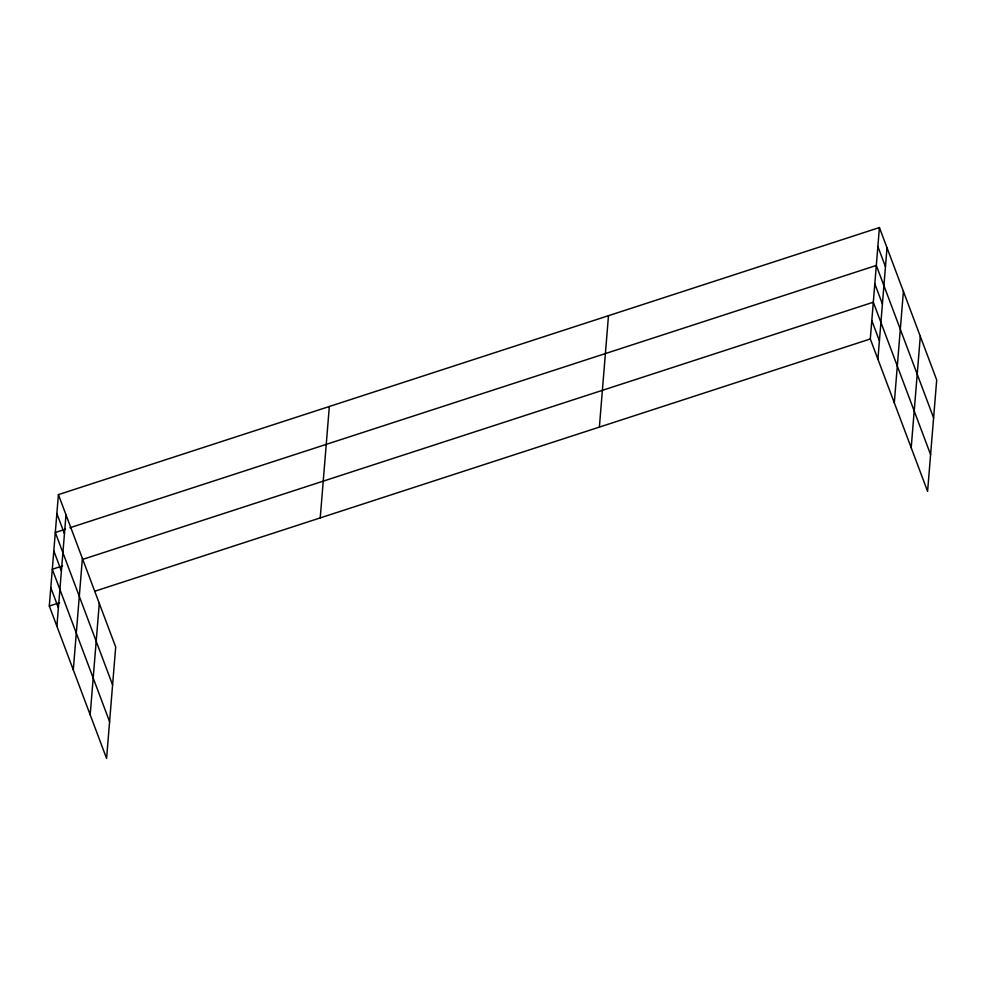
<?xml version="1.0" encoding="UTF-8"?>
<svg xmlns="http://www.w3.org/2000/svg" width="986" height="986" viewBox="0 0 986 986"><rect width="100%" height="100%" fill="white"/><g stroke="black" fill="none" stroke-linecap="round" stroke-linejoin="round"><path stroke-width="1.48" d="M58.408 494.627L115.695 647.026L106.587 758.444L49.3 606.033L58.408 494.627L879.413 227.556L936.7 379.967L927.592 491.373L870.305 338.974L879.413 227.556M56.892 626.233L66 514.828M73.297 669.864L82.393 558.446M90.182 714.813L99.29 603.395M320.228 517.909L329.336 406.491M599.377 427.111L608.485 315.693M877.91 359.175L887.006 247.757M894.302 402.806L903.41 291.388M911.2 447.755L920.308 336.337M65.557 529.174L55.315 532.502L112.589 684.9M69.957 527.744L876.32 265.444L933.606 417.842M62.562 565.939L52.307 569.267L109.594 721.678M83.058 559.272L873.313 302.209L930.599 454.608M49.3 606.033L59.554 602.705M94.705 591.267L870.305 338.974M877.873 246.5L885.465 266.701M874.816 283.82L882.408 304.021M871.809 320.598L879.401 340.799M56.855 513.558L64.447 533.759M53.811 550.891L61.403 571.091M50.804 587.656L58.396 607.857"/></g></svg>
